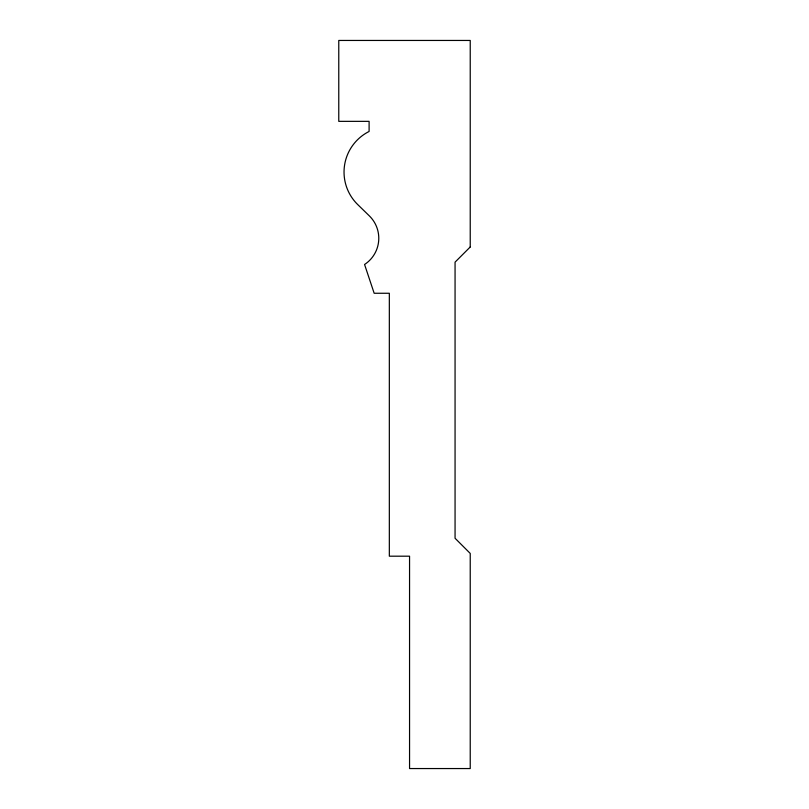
<?xml version="1.0" encoding="UTF-8"?>
<svg xmlns="http://www.w3.org/2000/svg" width="809" height="809" viewBox="0 0 809 809"><rect width="100%" height="100%" fill="white"/><g stroke="black" fill="none" stroke-linecap="round" stroke-linejoin="round"><path stroke-width="1.21" d="M470.231 246.978L455.062 262.146L455.062 538.258L470.231 553.427L470.231 768.55L409.556 768.55L409.556 556.188L389.331 556.188L389.331 293.262L374.162 293.262L364.566 264.482A31.268 31.268 0 0 0 369.339 215.882L357.76 204.606A45.425 45.425 0 0 1 369.106 131.463L369.106 121.35L338.769 121.35L338.769 40.45L470.231 40.45L470.231 246.978"/></g></svg>
